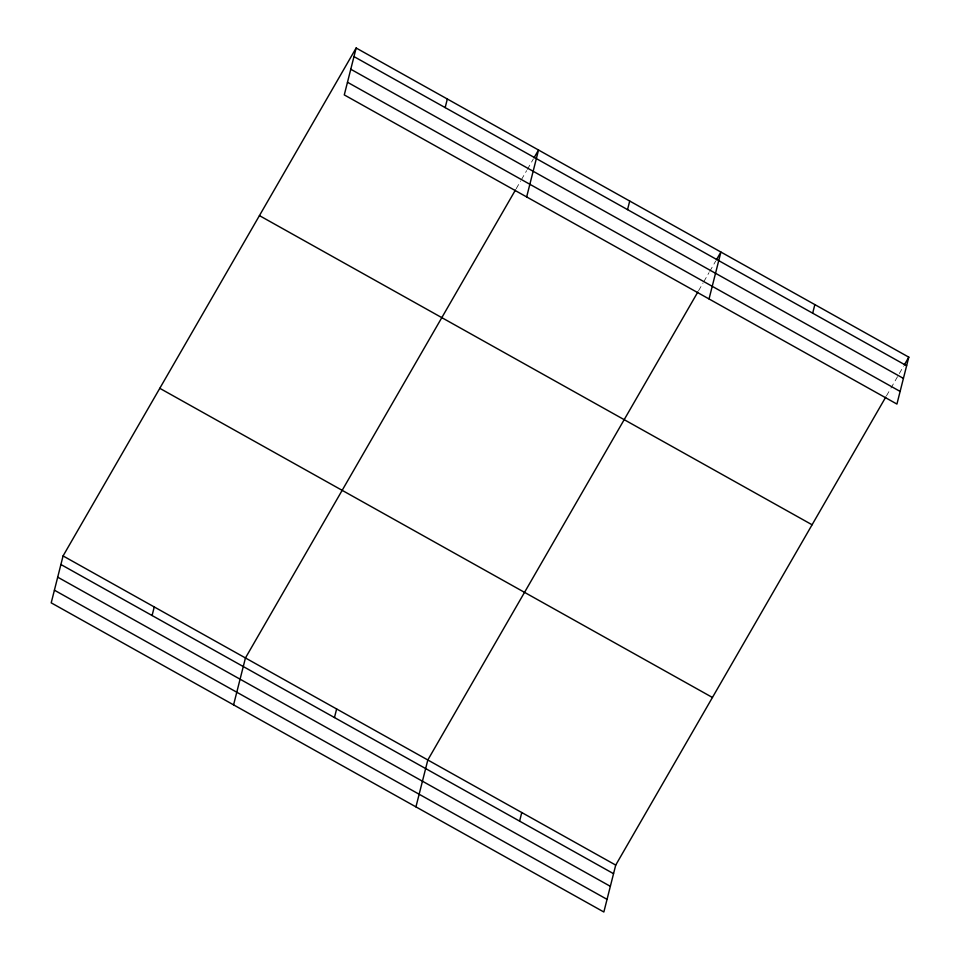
<?xml version="1.0" encoding="UTF-8"?>
<svg xmlns="http://www.w3.org/2000/svg" width="960" height="960" viewBox="0 0 960 960"><rect width="100%" height="100%" fill="white"/><g stroke="black" fill="none" stroke-linecap="round" stroke-linejoin="round"><path stroke-width="0.72" stroke-dasharray="4.8 3.6" d="M516.204 188.7L520.668 180.972M521.412 179.676L526.62 170.652M527.364 169.368L533.316 159.048M698.58 290.724L703.044 282.984M703.788 281.7L708.996 272.676M709.74 271.38L715.692 261.072M886.476 395.844L890.196 389.388M890.94 388.104L903.588 366.18"/><path stroke-width="1.44" d="M356.148 48L344.28 94.908L896.928 404.064L908.796 357.156L356.148 48L63.072 555.936L51.204 602.844L603.852 912L615.72 865.092L885.732 397.128M152.088 615.528L154.26 606.948M233.58 704.868L245.448 657.96L515.46 189.996M445.164 107.604L447.336 99.012M334.464 717.552L336.636 708.96M526.656 196.932L538.524 150.024L534.06 157.764M415.944 806.88L427.824 759.972L697.836 292.02M627.54 209.628L629.712 201.036M519.6 821.124L521.772 812.532M709.032 298.956L720.9 252.048L716.436 259.776M812.676 313.188L814.848 304.608M904.332 364.896L908.796 357.156M353.976 56.592L906.624 365.748M350.772 69.24L903.42 378.396M347.484 82.26L900.132 391.428M259.44 215.616L812.076 524.772M159.792 388.32L712.44 697.476M63.072 555.936L615.72 865.092M60.9 564.516L613.548 873.684M57.696 577.164L610.344 886.32M54.408 590.196L607.044 899.352"/></g></svg>
